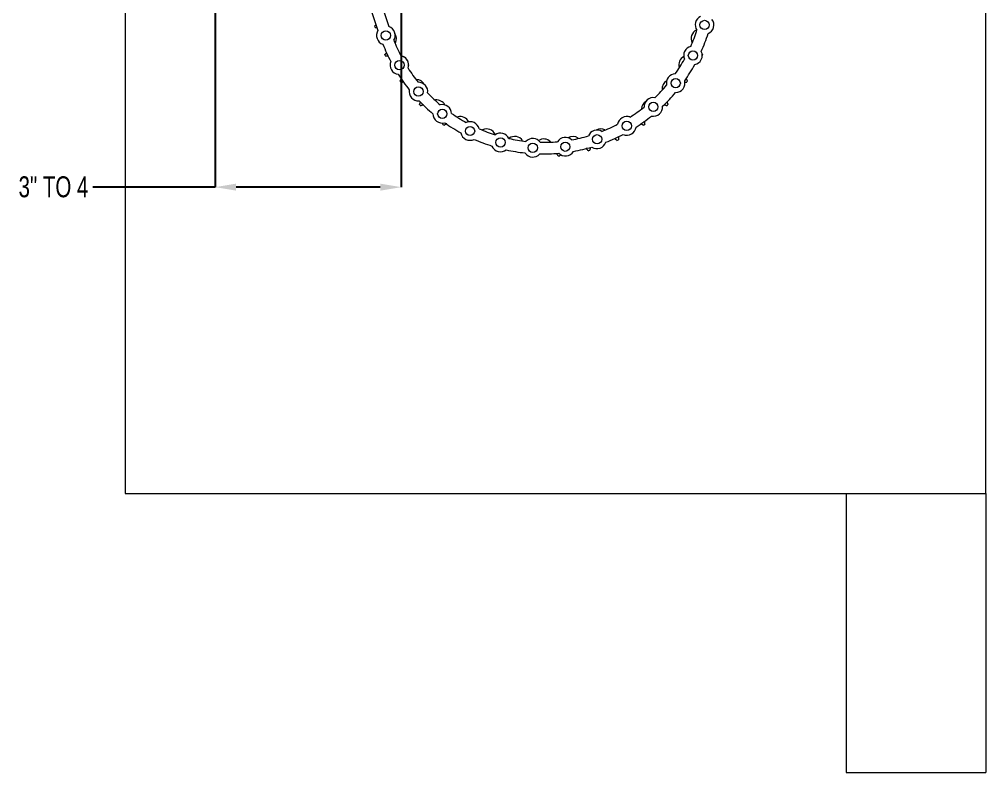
# Model space of a CAD drawing. Header units: inches. Extents: x 3.1 to 21.1, y 5.6 to 21.
# Drawn here: x 13.01 to 19.93, y 5.65 to 11.05 of the extents above; entities that cross this region are included whole.
import ezdxf

# ---------------------------------------------------------------- set-up
doc = ezdxf.new("R2010")
doc.units = ezdxf.units.IN
doc.header["$MEASUREMENT"] = 0
doc.header["$PDSIZE"] = -1
doc.layers.add('DIM', color=1, linetype='Continuous')
doc.styles.add('SLDTEXTSTYLE0', font='ARIAL.TTF', dxfattribs={"width": 0.7})
doc.dimstyles.new('SLDDIMSTYLE0', dxfattribs={"dimtxt": 0.15, "dimasz": 0.15, "dimexe": 0, "dimexo": 0.0625, "dimgap": 0.0375, "dimtad": 0, "dimtih": 1, "dimtoh": 1, "dimdec": 3, "dimlfac": 3, "dimrnd": 1e-09, "dimzin": 12, "dimdsep": 46, "dimtxsty": 'SLDTEXTSTYLE0', "dimsah": 1, "dimcen": 0.09, "dimadec": 0, "dimazin": 0, "dimtfac": 1, "dimtdec": 3, "dimtofl": 0, "dimtmove": 0, "dimatfit": 3, "dimfxl": 0, "dimtolj": 1, "dimtzin": 12, "dimarcsym": 0})

# ---------------------------------------------------------------- blocks, each defined once
blk = doc.blocks.new('*D11')
at = {"layer": 'DEFPOINTS', "color": 0}
for p in [(14.4114, 15.7298), (15.7447, 12.7331), (15.7447, 9.8436)]:
    blk.add_point(p, dxfattribs=at)
at = {"layer": 'DIM', "color": 0, "lineweight": -2}
for p, q in [((14.4114, 15.6673), (14.4114, 9.8436)), ((15.7447, 12.6706), (15.7447, 9.8436)), ((14.4114, 9.8436), (13.5336, 9.8436)), ((15.5947, 9.8436), (14.5614, 9.8436))]:
    blk.add_line(p, q, dxfattribs=at)
at = {"layer": 'DIM', "color": 0}
for points in [[(14.5614, 9.8686), (14.5614, 9.8186), (14.4114, 9.8436)], [(15.5947, 9.8686), (15.5947, 9.8186), (15.7447, 9.8436)]]:
    blk.add_solid(points, dxfattribs=at)
at = {"layer": 'DIM', "color": 0, "insert": (13.2526, 9.9213), "char_height": 0.15, "attachment_point": 2, "style": 'SLDTEXTSTYLE0'}
blk.add_mtext('\\A1;3" TO 4', dxfattribs=at)

msp = doc.modelspace()

# ---------------------------------------------------------------- linework, layer by layer
at = {"color": 7, "linetype": 'Continuous', "lineweight": 15}
for p, q in [((19.932187, 7.649753), (19.932187, 14.316419)), ((13.765521, 12.233086), (13.765521, 7.649753)), ((15.50905, 11.167066), (15.577917, 10.966237)), ((15.587877, 11.194098), (15.656745, 10.993268)), ((17.381477, 10.346317), (17.370266, 10.348484)), ((13.765521, 7.649753), (19.932187, 7.649753)), ((18.932187, 7.649753), (18.932187, 5.649753)), ((18.932187, 7.649753), (19.932187, 7.649753)), ((19.932187, 7.649753), (19.932187, 5.649753)), ((18.932187, 5.649753), (19.932187, 5.649753))]:
    msp.add_line(p, q, dxfattribs=at)
for centre in [(17.917882, 11.005164), (15.634212, 10.930524), (17.83492, 10.786703), (15.731263, 10.717946), (17.711027, 10.588563), (15.867829, 10.52832), (16.038688, 10.368897), (17.550943, 10.418324), (16.237306, 10.245774), (17.360789, 10.282494), (16.456088, 10.16366), (17.147836, 10.186269), (16.686668, 10.125693), (16.920227, 10.133327)]:
    msp.add_circle(centre, 0.033333, dxfattribs=at)
for centre, radius, start, end in [((17.917882, 11.005164), 0.066667, 114.7574092, 214.8754886), ((17.917882, 11.005164), 0.066667, 292.2616299, 37.3712679), ((16.765521, 11.316419), 1.25313, 194.730266, 195.269734), ((15.634212, 10.930524), 0.066667, 147.6097475, 251.482379), ((15.634212, 10.930524), 0.066667, 328.8685203, 70.2453726), ((15.64242, 10.907644), 0.0675, 334.2099395, 32.0996998), ((16.764598, 11.318149), 1.153333, 336.1343095, 342.2763661), ((17.888621, 10.907644), 0.0675, 114.2099395, 205.7900605), ((16.764598, 11.318149), 1.236667, 336.0472212, 342.3634544), ((16.764598, 11.318149), 1.153333, 201.4676429, 207.6096994), ((16.764598, 11.318149), 1.236667, 201.3805546, 207.6967877), ((17.83492, 10.786703), 0.066667, 103.535187, 203.6532664), ((17.83492, 10.786703), 0.066667, 281.0394077, 26.1490457), ((16.765521, 11.316419), 1.25313, 204.730266, 205.269734), ((15.731263, 10.717946), 0.066667, 157.5949632, 262.7046013), ((15.731263, 10.717946), 0.066667, 340.0907426, 80.208822), ((15.730466, 10.71883), 0.0675, 357.2523768, 75.7900605), ((16.764598, 11.318149), 1.153333, 324.9120873, 331.0541439), ((17.800575, 10.71883), 0.0675, 118.1061293, 195.7900605), ((16.765521, 11.316419), 1.25313, 335.0366527, 335.269734), ((16.764598, 11.318149), 1.153333, 212.6898651, 218.8319216), ((16.764598, 11.318149), 1.236667, 324.824999, 331.1412322), ((16.764598, 11.318149), 1.236667, 212.6027768, 218.91901), ((16.765521, 11.316419), 1.25313, 214.730266, 215.269734), ((15.849961, 10.548173), 0.0675, 28.7571282, 85.7900605), ((15.867829, 10.52832), 0.066667, 351.3129648, 91.4310442), ((17.68108, 10.548173), 0.0675, 120.5574663, 185.7900605), ((17.711027, 10.588563), 0.066667, 92.3129648, 192.4310442), ((17.711027, 10.588563), 0.066667, 269.8171855, 14.9268235), ((16.765521, 11.316419), 1.25313, 324.730266, 325.269734), ((15.867829, 10.52832), 0.066667, 168.8171855, 273.9268235), ((16.764598, 11.318149), 1.153333, 313.6898651, 319.8319216), ((16.764598, 11.318149), 1.236667, 223.824999, 230.1412322), ((16.764598, 11.318149), 1.153333, 223.9120873, 230.0541439), ((15.997275, 10.40086), 0.0675, 28.5524329, 95.7900605), ((17.533766, 10.40086), 0.0675, 123.0450497, 175.7900605), ((17.550943, 10.418324), 0.066667, 81.0907426, 181.208822), ((16.764598, 11.318149), 1.236667, 313.6027768, 319.91901), ((16.765521, 11.316419), 1.25313, 224.730266, 225.269734), ((16.038688, 10.368897), 0.066667, 2.535187, 102.6532664), ((16.764598, 11.318149), 1.153333, 302.4676429, 308.6096994), ((17.550943, 10.418324), 0.066667, 258.5949632, 3.7046013), ((16.765521, 11.316419), 1.25313, 314.730266, 315.269734), ((16.038688, 10.368897), 0.066667, 180.0394077, 285.1490457), ((16.764598, 11.318149), 1.153333, 235.1343095, 241.2763661), ((16.167931, 10.281364), 0.0675, 26.8131112, 105.7900605), ((17.360789, 10.282494), 0.066667, 69.8685203, 169.9865997), ((16.764598, 11.318149), 1.236667, 302.3805546, 308.6967877), ((16.765521, 11.316419), 1.25313, 234.730266, 235.269734), ((16.764598, 11.318149), 1.236667, 235.0472212, 241.3634544), ((16.237306, 10.245774), 0.066667, 13.7574092, 113.8754886), ((16.764598, 11.318149), 1.153333, 246.3565318, 252.4985883), ((16.356745, 10.193319), 0.0675, 24.2099395, 115.7900605), ((17.147836, 10.186269), 0.066667, 58.6462981, 158.7643775), ((17.174296, 10.193319), 0.0675, 64.2099395, 118.3982141), ((16.764598, 11.318149), 1.153333, 291.2454207, 297.3874772), ((17.360789, 10.282494), 0.066667, 247.372741, 352.482379), ((16.765521, 11.316419), 1.25313, 304.730266, 305.269734), ((16.237306, 10.245774), 0.066667, 191.2616299, 296.3712679), ((16.764598, 11.318149), 1.236667, 246.2694434, 252.5856766), ((16.456088, 10.16366), 0.066667, 24.9796314, 125.0977108), ((16.764598, 11.318149), 1.153333, 257.578754, 263.7208105), ((16.55798, 10.139398), 0.0675, 34.2099395, 125.7900605), ((16.686668, 10.125693), 0.066667, 36.2018537, 136.3199331), ((16.765521, 10.121241), 0.0675, 44.2099395, 123.3174792), ((16.920227, 10.133327), 0.066667, 47.4240759, 147.5421553), ((16.973061, 10.139398), 0.0675, 54.2099395, 120.7294945), ((16.764598, 11.318149), 1.153333, 280.0231984, 286.165255), ((16.764598, 11.318149), 1.236667, 291.1583323, 297.4745655), ((16.765521, 11.316419), 1.25313, 294.730266, 295.269734), ((16.456088, 10.16366), 0.066667, 202.4838521, 307.5934902), ((16.764598, 11.318149), 1.236667, 257.4916657, 263.8078988), ((16.764598, 11.318149), 1.153333, 268.8009762, 274.9430327), ((16.764598, 11.318149), 1.236667, 279.9361101, 286.2523433), ((17.147836, 10.186269), 0.066667, 236.1505188, 341.2601568), ((16.686668, 10.125693), 0.066667, 213.7060744, 318.8157124), ((16.764598, 11.318149), 1.236667, 268.7138879, 275.0301211), ((16.765521, 11.316419), 1.25313, 274.730266, 275.269734), ((16.920227, 10.133327), 0.066667, 224.9282966, 330.0379346), ((16.765521, 11.316419), 1.25313, 284.730266, 285.269734)]:
    msp.add_arc(centre, radius, start, end, dxfattribs=at)
for points in [[(15.553576, 10.997787), (15.564057, 11.006656)], [(15.571956, 10.983622), (15.55663, 10.986391)], [(15.627318, 10.792176), (15.640246, 10.807715)], [(15.65226, 10.7814), (15.632304, 10.781483)], [(17.900032, 10.796612), (17.903723, 10.792176)], [(15.735644, 10.602494), (15.74568, 10.620046)], [(15.76276, 10.596329), (15.742411, 10.592829)], [(17.78863, 10.592829), (17.777034, 10.594824)], [(17.784898, 10.620855), (17.795397, 10.602494)], [(15.990465, 10.468015), (15.981708, 10.46654)], [(15.875262, 10.434504), (15.881889, 10.452951)], [(15.903096, 10.433163), (15.883605, 10.426161)], [(17.647436, 10.426161), (17.627518, 10.433316)], [(17.648275, 10.455391), (17.655779, 10.434504)], [(16.04193, 10.29331), (16.04354, 10.302667)], [(16.070104, 10.297126), (16.051595, 10.286543)], [(17.479446, 10.286543), (17.460182, 10.297558)], [(17.485294, 10.315497), (17.489111, 10.29331)], [(16.24415, 10.180608), (16.241277, 10.178217)], [(17.289764, 10.178217), (17.272442, 10.192629)], [(17.300549, 10.205329), (17.300457, 10.183203)], [(17.084153, 10.104475), (17.069834, 10.121396)], [(17.099292, 10.128248), (17.095549, 10.107529)], [(16.86886, 10.067557), (16.858248, 10.085762)], [(16.884352, 10.078724), (16.880614, 10.068586)]]:
    msp.add_open_spline(points, degree=1, dxfattribs=at)

# ---------------------------------------------------------------- dimensions: what is measured, and where the dimension line sits
at = {"layer": 'DIM'}
dim = msp.add_linear_dim(base=(15.744687, 9.843592), p1=(14.411354, 15.729753), p2=(15.744687, 12.733086), text='3" TO <>', dimstyle='SLDDIMSTYLE0', override={"dimdec": 4, "dimlunit": 5, "dimfrac": 2}, dxfattribs=at)
dim.commit()
dim.dimension.update_dxf_attribs({"geometry": '*D11', "text_midpoint": (13.252558, 9.843592), "dimtype": 160})

doc.saveas('drawing.dxf')
